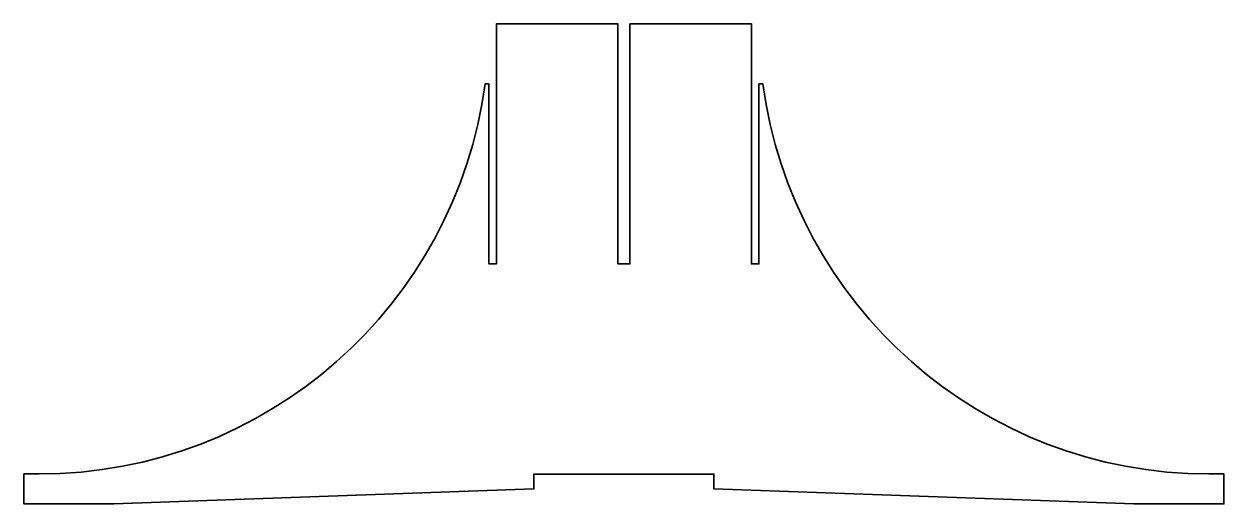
# Model space of a CAD drawing. Header units: millimetres. Extents: x 0 to 400, y 0 to 160.
import ezdxf

# ---------------------------------------------------------------- set-up
doc = ezdxf.new("R2010")
doc.units = ezdxf.units.MM
doc.header["$MEASUREMENT"] = 0
doc.layers.add('_레이어 2', color=7, linetype='Continuous', lineweight=0)

msp = doc.modelspace()

# ---------------------------------------------------------------- linework, layer by layer
at = {"layer": '_레이어 2', "color": 18, "lineweight": 35, "true_color": 0x000000}
msp.add_open_spline([(397.68, 10.2), (396.84, 10.18), (396.01, 10.18), (395.17, 10.18), (319.11, 10.18), (256.28, 66.79), (246.5, 140.18), (246.5, 140.18), (245.17, 140.18), (245.17, 140.18), (245.17, 140.18), (245.17, 80.18), (245.17, 80.18), (245.17, 80.18), (242.67, 80.18), (242.67, 80.18), (242.67, 80.18), (242.67, 160.18), (242.67, 160.18), (242.67, 160.18), (202.17, 160.18), (202.17, 160.18), (202.17, 160.18), (202.17, 80.18), (202.17, 80.18), (202.17, 80.18), (198.17, 80.18), (198.17, 80.18), (198.17, 80.18), (198.17, 160.18), (198.17, 160.18), (198.17, 160.18), (157.67, 160.18), (157.67, 160.18), (157.67, 160.18), (157.67, 80.18), (157.67, 80.18), (157.67, 80.18), (155.17, 80.18), (155.17, 80.18), (155.17, 80.18), (155.17, 140.18), (155.17, 140.18), (155.17, 140.18), (153.85, 140.18), (153.85, 140.18), (144.07, 66.79), (81.23, 10.18), (5.18, 10.18), (4.34, 10.18), (3.51, 10.19), (2.67, 10.2), (1.84, 10.18), (1.01, 10.18), (0.17, 10.18), (0.17, 10.18), (0.17, 0.18), (0.17, 0.18), (0.17, 0.18), (30.17, 0.18), (30.17, 0.18), (30.17, 0.18), (170.17, 5.18), (170.17, 5.18), (170.17, 5.18), (170.17, 10.17), (170.17, 10.17), (170.17, 10.17), (230.17, 10.17), (230.17, 10.17), (230.17, 10.17), (230.17, 5.18), (230.17, 5.18), (230.17, 5.18), (370.17, 0.18), (370.17, 0.18), (370.17, 0.18), (400.17, 0.18), (400.17, 0.18), (400.17, 0.18), (400.17, 10.18), (400.17, 10.18), (399.34, 10.18), (398.5, 10.19), (397.68, 10.2), (397.68, 10.2), (397.68, 10.2), (397.68, 10.2)], degree=3, knots=[0, 0, 0, 0, 1, 1, 1, 2, 2, 2, 3, 3, 3, 4, 4, 4, 5, 5, 5, 6, 6, 6, 7, 7, 7, 8, 8, 8, 9, 9, 9, 10, 10, 10, 11, 11, 11, 12, 12, 12, 13, 13, 13, 14, 14, 14, 15, 15, 15, 16, 16, 16, 17, 17, 17, 18, 18, 18, 19, 19, 19, 20, 20, 20, 21, 21, 21, 22, 22, 22, 23, 23, 23, 24, 24, 24, 25, 25, 25, 26, 26, 26, 27, 27, 27, 28, 28, 28, 29, 29, 29, 29], dxfattribs=at)

doc.saveas('drawing.dxf')
